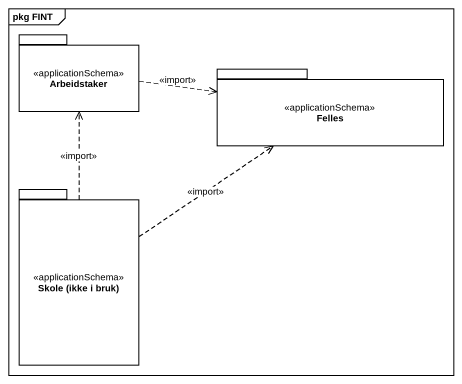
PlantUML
@startuml
mainframe pkg FINT
package Arbeidstaker <<applicationSchema>> {
}
package Felles <<applicationSchema>> {
}
package "Skole (ikke i bruk)" as Skole_ikke_i_bruk <<applicationSchema>> {
}
Arbeidstaker .right.> Felles : <<import>>
Skole_ikke_i_bruk .up.> Arbeidstaker : <<import>>
Skole_ikke_i_bruk .up.> Felles : <<import>>
@enduml
